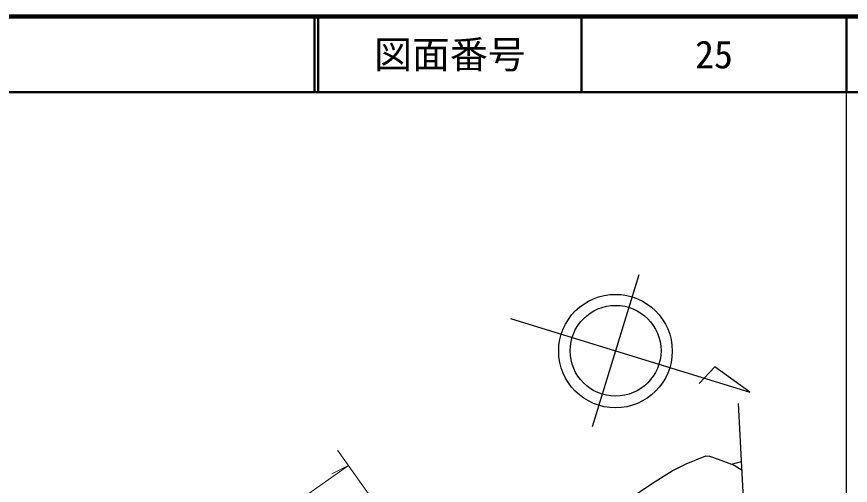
# Model space of a CAD drawing. Units: millimetres, scale not verified. Extents: x 40000 to 680000, y 20000 to 380000.
# Drawn here: x 469419 to 579500, y 318051 to 380000 of the extents above; entities that cross this region are included whole.
import ezdxf
from ezdxf.enums import TextEntityAlignment as Align

# ---------------------------------------------------------------- set-up
doc = ezdxf.new("R2010")
doc.units = ezdxf.units.MM
doc.header["$LTSCALE"] = 1000
for name, color, linetype, lineweight in [('M-BGD', 7, 'Continuous', 25), ('M-BMK-OTRS', 5, 'Continuous', 25), ('M-BMK-SRVR', 3, 'Continuous', 25), ('M-STR-HTXT', 7, 'Continuous', 13), ('M-TTL', 2, 'Continuous', 140), ('M-TTL-BAND', 7, 'Continuous', 25), ('M-TTL-LINE', 7, 'Continuous', 50)]:
    doc.layers.add(name, color=color, linetype=linetype, lineweight=lineweight)
doc.layers.add('M-TTL-TXT', color=7, linetype='Continuous')
doc.styles.add('ＭＳ ゴシック', font='')
doc.styles.get('ＭＳ ゴシック').set_extended_font_data('MS Gothic')

msp = doc.modelspace()

# ---------------------------------------------------------------- linework, layer by layer
at = {"layer": 'M-BGD'}
msp.add_line((563800, 320865), (565144, 321186), dxfattribs=at)
msp.add_lwpolyline([(538110, 295793), (538719, 301658), (539040, 307295), (542840, 310555), (547475, 314406), (550118, 316114), (553399, 318346), (555974, 319957), (557831, 320906), (560399, 321952), (560891, 321922), (562064, 321490), (564167, 320733), (565204, 320065)], dxfattribs=at)
at = {"layer": 'M-BMK-OTRS'}
msp.add_line((567561, 276199), (564730, 328883), dxfattribs=at)
at = {"layer": 'M-BMK-SRVR'}
for p, q in [((551592, 345873), (545414, 325802)), ((534645, 340103), (566212, 330386)), ((561610, 333693), (559534, 331526)), ((566212, 330386), (561610, 333693))]:
    msp.add_line(p, q, dxfattribs=at)
for centre, radius in [((548490, 335797), 7500), ((548503, 335838), 6000)]:
    msp.add_circle(centre, radius, dxfattribs=at)
at = {"layer": 'M-STR-HTXT'}
for p, q in [((511799, 322699), (524001, 305532)), ((513234, 320680), (511051, 319557))]:
    msp.add_line(p, q, dxfattribs=at)
msp.add_lwpolyline([(467768, 299303), (471848, 298650), (474935, 298463), (477459, 298514), (479360, 298733), (480893, 299094), (482188, 299456), (485094, 300812), (513234, 320680)], dxfattribs=at)
at = {"layer": 'M-TTL'}
msp.add_line((680000, 380000), (40000, 380000), dxfattribs=at)
at = {"layer": 'M-TTL-BAND'}
msp.add_line((579000, 20000), (579000, 370000), dxfattribs=at)
at = {"layer": 'M-TTL-LINE'}
for p, q in [((508747, 380000), (508747, 370000)), ((509247, 380000), (509247, 370000)), ((543997, 380000), (543997, 370000)), ((579000, 380000), (579000, 370000)), ((40000, 370000), (680000, 370000))]:
    msp.add_line(p, q, dxfattribs=at)

# ---------------------------------------------------------------- texts
at = {"layer": 'M-TTL-TXT', "style": 'ＭＳ ゴシック'}
for s, p in [('図面番号', (526622, 375000)), ('25', (561497, 375000))]:
    msp.add_text(s, height=3666, dxfattribs=at).set_placement(p, align=Align.MIDDLE_CENTER)

doc.saveas('drawing.dxf')
